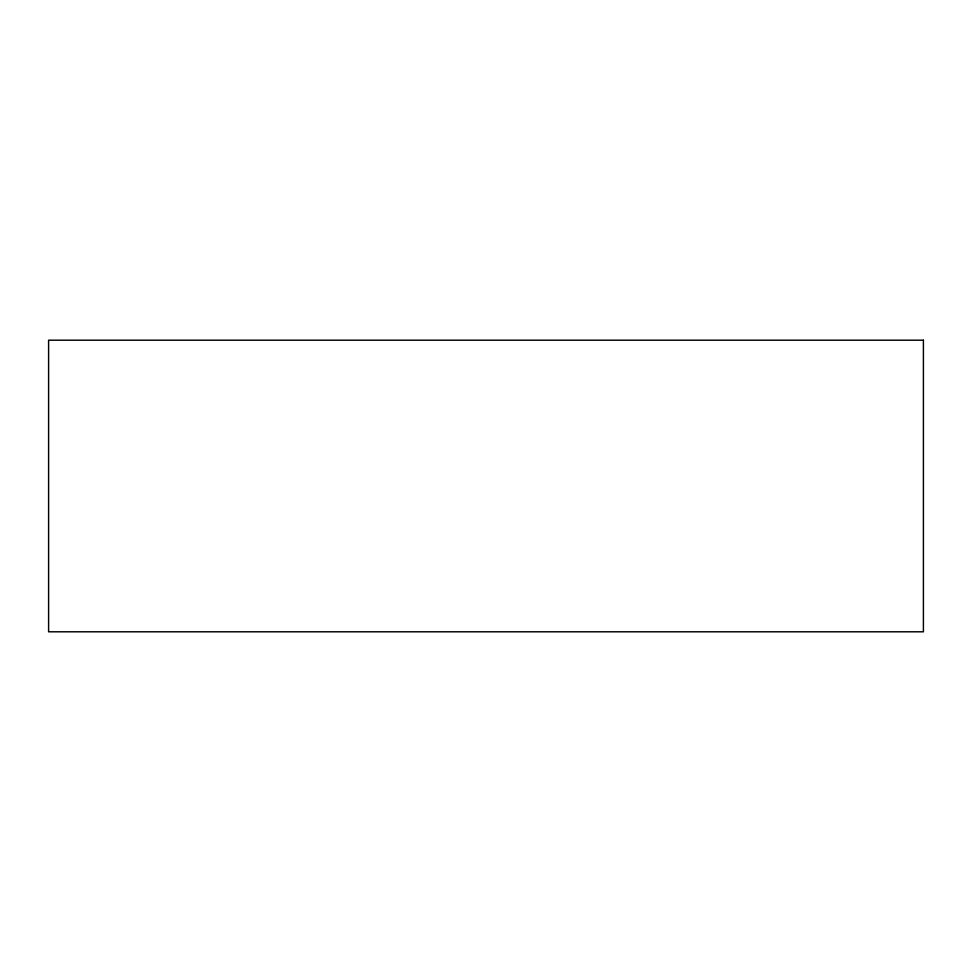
<?xml version="1.0" encoding="UTF-8"?>
<svg xmlns="http://www.w3.org/2000/svg" width="972" height="972" viewBox="0 0 972 972"><rect width="100%" height="100%" fill="white"/><g stroke="black" fill="none" stroke-linecap="round" stroke-linejoin="round"><path stroke-width="1.46" d="M923.4 340.2L48.6 340.2L48.6 631.8L923.4 631.8L923.4 340.2"/></g></svg>
